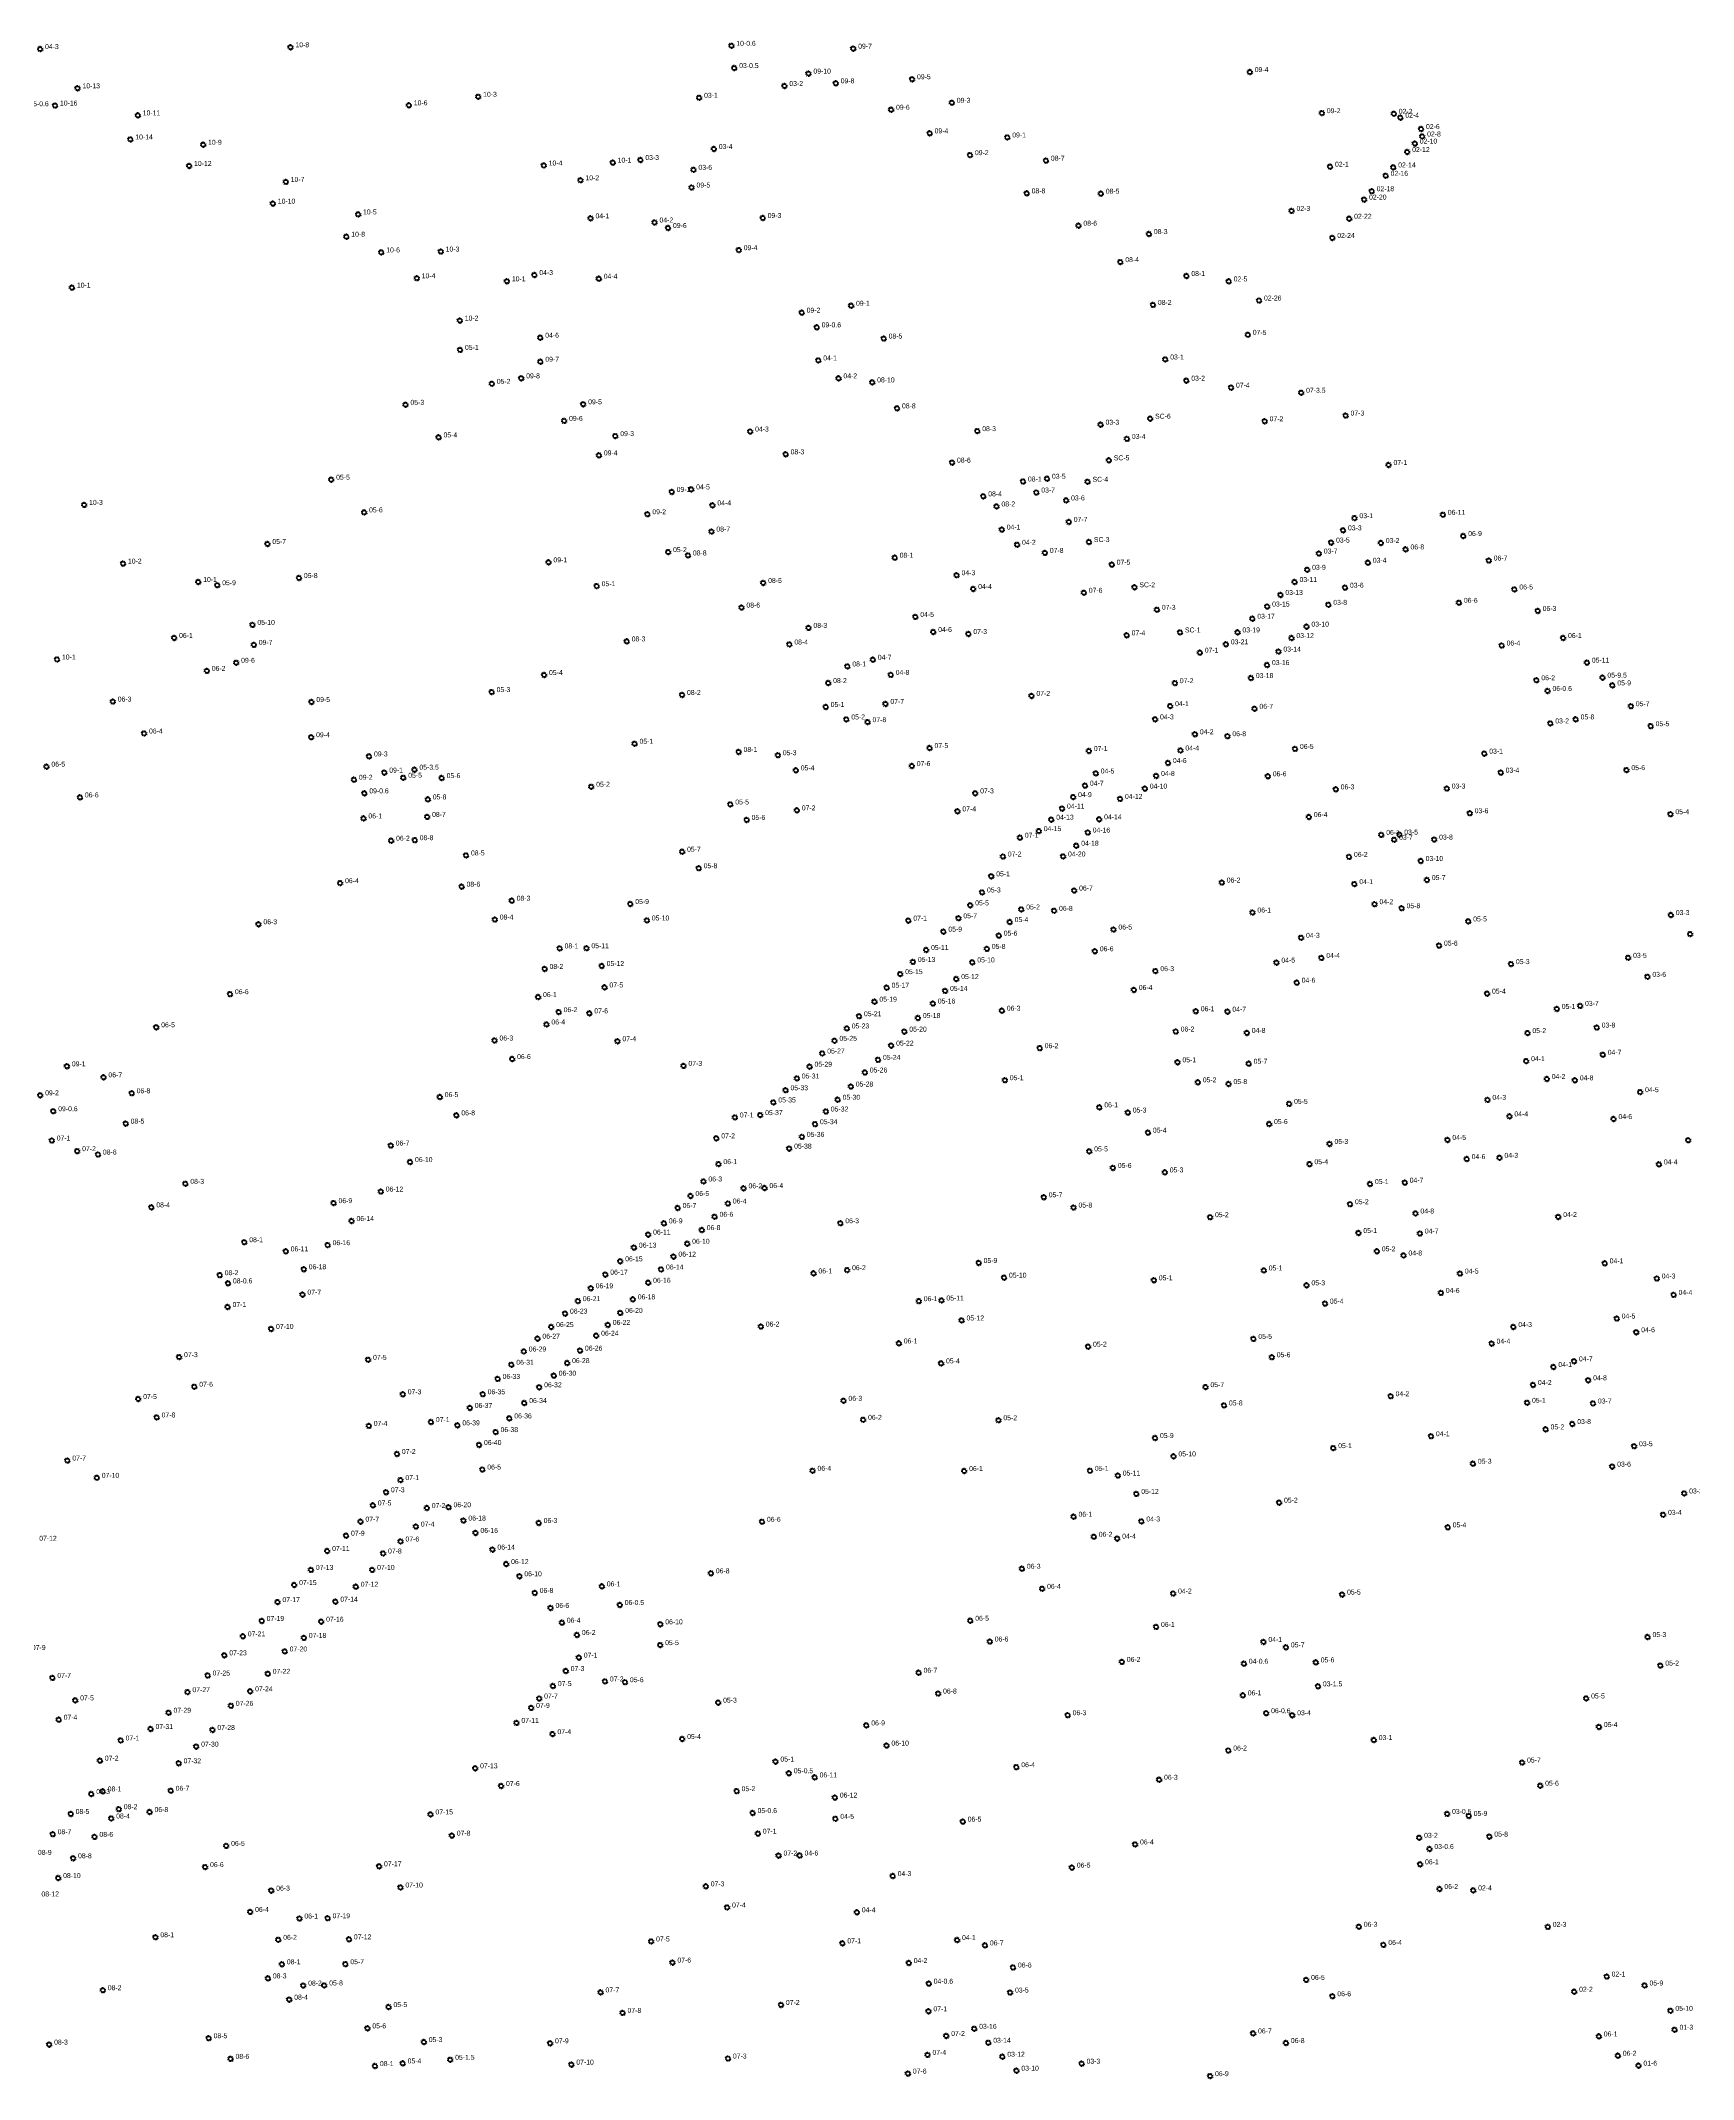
# Model space of a CAD drawing. Header units: inches. Extents: x 486468 to 494393, y 5455952 to 5461583.
# Drawn here: x 491247 to 491914, y 5458619 to 5459442 of the extents above; entities that cross this region are included whole.
import ezdxf

# ---------------------------------------------------------------- set-up
doc = ezdxf.new("R2010")
doc.units = ezdxf.units.IN
doc.header["$MEASUREMENT"] = 0
doc.layers.add('StreetLightingPoles', color=10, linetype='Continuous')

# ---------------------------------------------------------------- blocks, each defined once
blk = doc.blocks.new('Light')
at = {"color": 255}
for p, q in [((-0.71, 0.23), (-1.19, 0.39)), ((-0.44, 0.61), (-0.73, 1.01)), ((0, 0.75), (0, 1.25)), ((0.44, 0.61), (0.73, 1.01)), ((0.71, 0.23), (1.19, 0.39)), ((-0.71, -0.23), (-1.19, -0.39)), ((-0.44, -0.61), (-0.73, -1.01)), ((0, -0.75), (0, -1.25)), ((0.44, -0.61), (0.73, -1.01)), ((0.71, -0.23), (1.19, -0.39))]:
    blk.add_line(p, q, dxfattribs=at)
blk.add_circle((0, 0), 0.75, dxfattribs=at)

msp = doc.modelspace()

# ---------------------------------------------------------------- block references
at = {"layer": 'StreetLightingPoles'}
for p in [(491246.566, 5459438.691), (491347.655, 5459439.427), (491525.633, 5459440.011), (491574.83, 5459438.871), (491526.787, 5459431.028), (491556.75, 5459428.797), (491598.564, 5459426.514), (491734.902, 5459429.415), (491261.683, 5459422.862), (491423.427, 5459419.431), (491512.611, 5459419.03), (491547.032, 5459423.787), (491567.76, 5459424.875), (491252.588, 5459415.901), (491286.009, 5459411.929), (491395.426, 5459415.992), (491590.097, 5459414.2), (491614.622, 5459417.011), (491764.018, 5459412.83), (491793.056, 5459412.559), (491795.684, 5459411.016), (491283.001, 5459402.211), (491605.671, 5459404.693), (491637.019, 5459403.016), (491804.041, 5459406.42), (491804.501, 5459403.408), (491312.385, 5459400.076), (491477.731, 5459392.851), (491488.884, 5459393.914), (491518.553, 5459398.36), (491621.944, 5459395.877), (491652.618, 5459393.661), (491798.457, 5459397.141), (491801.53, 5459400.531), (491306.737, 5459391.526), (491345.746, 5459385.082), (491449.883, 5459391.7), (491464.705, 5459385.751), (491510.318, 5459389.957), (491767.302, 5459391.217), (491789.751, 5459387.539), (491792.824, 5459390.929), (491340.527, 5459376.316), (491509.556, 5459382.816), (491644.835, 5459380.472), (491674.76, 5459380.323), (491781.044, 5459377.935), (491784.116, 5459381.325), (491374.937, 5459371.964), (491468.779, 5459370.384), (491494.616, 5459368.693), (491538.278, 5459370.506), (491751.774, 5459373.377), (491775.032, 5459370.206), (491370.198, 5459362.96), (491500.049, 5459366.468), (491665.745, 5459367.408), (491694.189, 5459364.03), (491768.21, 5459362.475), (491384.292, 5459356.617), (491408.299, 5459356.971), (491528.598, 5459357.529), (491682.639, 5459352.706), (491398.633, 5459346.198), (491435.009, 5459344.968), (491446.091, 5459347.492), (491472.083, 5459345.985), (491709.301, 5459347.104), (491726.392, 5459344.93), (491259.417, 5459342.392), (491573.946, 5459335.089), (491695.813, 5459335.448), (491738.639, 5459337.207), (491416.007, 5459329.104), (491554.013, 5459332.303), (491448.477, 5459322.194), (491560.073, 5459326.384), (491587.108, 5459321.858), (491734.102, 5459323.36), (491416.077, 5459317.28), (491448.521, 5459312.493), (491560.713, 5459313.021), (491700.78, 5459313.414), (491428.917, 5459303.58), (491440.803, 5459305.811), (491568.864, 5459305.781), (491582.48, 5459304.16), (491709.281, 5459304.854), (491727.334, 5459302.047), (491394.077, 5459295.113), (491465.821, 5459295.326), (491755.649, 5459299.97), (491458.101, 5459288.64), (491592.501, 5459293.677), (491674.68, 5459287.094), (491694.688, 5459289.516), (491740.902, 5459288.477), (491773.589, 5459290.785), (491407.435, 5459281.972), (491478.773, 5459282.473), (491533.207, 5459284.333), (491624.902, 5459284.49), (491685.31, 5459281.369), (491472.139, 5459274.705), (491547.542, 5459275.133), (491614.701, 5459271.789), (491678.011, 5459272.699), (491790.926, 5459270.823), (491364.077, 5459264.886), (491509.407, 5459260.967), (491643.354, 5459264.158), (491653.045, 5459265.275), (491669.431, 5459264.045), (491264.351, 5459254.729), (491501.528, 5459259.952), (491517.969, 5459254.53), (491627.321, 5459258.179), (491632.661, 5459254.093), (491648.726, 5459259.716), (491660.761, 5459256.521), (491377.371, 5459251.694), (491491.714, 5459250.954), (491634.784, 5459244.739), (491661.825, 5459247.848), (491772.54, 5459244.45), (491777.151, 5459249.364), (491812.855, 5459250.714), (491338.321, 5459238.936), (491517.58, 5459243.961), (491640.957, 5459238.62), (491669.985, 5459239.723), (491767.723, 5459239.507), (491787.81, 5459239.332), (491797.785, 5459236.75), (491821.08, 5459242.141), (491280.03, 5459231.02), (491451.804, 5459231.534), (491500.1, 5459235.655), (491508.099, 5459234.311), (491591.564, 5459233.399), (491652.172, 5459235.341), (491679.168, 5459230.585), (491758.074, 5459228.53), (491762.775, 5459235.084), (491782.564, 5459231.366), (491831.365, 5459232.26), (491310.415, 5459223.602), (491318.084, 5459222.316), (491351.064, 5459225.218), (491471.244, 5459221.915), (491538.477, 5459223.223), (491616.552, 5459226.343), (491623.251, 5459220.776), (491688.361, 5459221.475), (491752.996, 5459223.587), (491773.331, 5459221.303), (491841.712, 5459220.583), (491529.704, 5459213.281), (491667.912, 5459219.244), (491697.417, 5459212.374), (491741.929, 5459213.701), (491747.267, 5459218.384), (491766.617, 5459214.385), (491819.336, 5459215.201), (491851.123, 5459211.915), (491332.277, 5459206.303), (491556.77, 5459205.071), (491599.881, 5459209.522), (491607.119, 5459203.42), (491735.939, 5459208.758), (491757.804, 5459205.58), (491300.682, 5459201.027), (491332.843, 5459198.228), (491483.377, 5459199.626), (491549.039, 5459198.373), (491621.295, 5459202.618), (491685.201, 5459202.082), (491706.731, 5459203.234), (491714.721, 5459195.076), (491725.254, 5459198.441), (491729.941, 5459203.254), (491746.473, 5459195.518), (491751.719, 5459200.968), (491836.576, 5459197.961), (491861.381, 5459200.989), (491253.393, 5459192.32), (491313.883, 5459187.728), (491325.729, 5459190.996), (491572.451, 5459189.511), (491582.723, 5459192.209), (491741.856, 5459190.067), (491870.988, 5459191.039), (491428.851, 5459179.157), (491450.011, 5459186.06), (491564.716, 5459182.813), (491589.95, 5459186.117), (491704.662, 5459182.765), (491735.352, 5459184.826), (491850.597, 5459183.951), (491855.119, 5459179.612), (491877.287, 5459184.996), (491881.273, 5459181.857), (491275.901, 5459175.336), (491356.088, 5459175.162), (491505.706, 5459178.006), (491563.708, 5459173.152), (491587.832, 5459174.385), (491646.781, 5459177.622), (491702.758, 5459173.491), (491736.816, 5459172.421), (491888.748, 5459173.465), (491288.532, 5459162.45), (491572.033, 5459168.12), (491580.612, 5459167.034), (491696.674, 5459168.162), (491856.227, 5459166.511), (491866.457, 5459168.131), (491896.728, 5459165.409), (491355.988, 5459160.951), (491486.559, 5459158.299), (491528.551, 5459155.015), (491605.642, 5459156.572), (491669.956, 5459155.375), (491706.916, 5459155.593), (491712.764, 5459162.131), (491725.862, 5459161.368), (491753.145, 5459156.236), (491829.576, 5459154.32), (491249.124, 5459149.066), (491379.354, 5459153.206), (491385.518, 5459146.672), (491397.687, 5459147.84), (491544.397, 5459153.685), (491551.642, 5459147.576), (491598.451, 5459149.326), (491672.71, 5459146.317), (491701.878, 5459150.544), (491836.19, 5459146.658), (491886.938, 5459147.662), (491373.271, 5459143.791), (491377.459, 5459138.303), (491393.172, 5459144.581), (491408.673, 5459144.452), (491469.053, 5459140.948), (491624.06, 5459138.296), (491668.369, 5459141.395), (491692.526, 5459140.2), (491697.091, 5459145.316), (491742.187, 5459145.179), (491769.6, 5459139.906), (491814.423, 5459140.234), (491262.657, 5459136.652), (491403.073, 5459135.846), (491525.193, 5459133.809), (491552.061, 5459131.431), (491616.868, 5459131.046), (491659.114, 5459132.149), (491663.601, 5459136.772), (491682.52, 5459136.069), (491823.689, 5459130.276), (491904.709, 5459129.883), (491377.097, 5459128.185), (491402.824, 5459128.792), (491531.787, 5459127.573), (491649.72, 5459123.043), (491654.768, 5459127.666), (491669.48, 5459122.481), (491674.107, 5459127.804), (491758.746, 5459128.746), (491787.985, 5459121.546), (491795.265, 5459121.641), (491388.267, 5459119.181), (491397.793, 5459119.397), (491418.503, 5459113.232), (491505.745, 5459114.723), (491635.247, 5459112.802), (491642.105, 5459120.388), (491659.524, 5459112.815), (491664.853, 5459117.158), (491793.175, 5459119.552), (491809.347, 5459119.638), (491512.438, 5459108.078), (491630.542, 5459104.816), (491774.96, 5459112.662), (491803.897, 5459110.995), (491367.689, 5459102.044), (491416.727, 5459100.631), (491626.82, 5459098.287), (491664.005, 5459099.058), (491723.592, 5459102.285), (491777.115, 5459101.655), (491806.397, 5459103.307), (491436.952, 5459094.963), (491484.823, 5459093.634), (491622.05, 5459093.087), (491642.657, 5459091.425), (491655.894, 5459090.878), (491735.977, 5459090.199), (491785.273, 5459093.563), (491796.197, 5459091.937), (491904.879, 5459089.171), (491334.721, 5459085.461), (491430.112, 5459087.366), (491491.511, 5459086.993), (491597.061, 5459086.919), (491611.207, 5459082.472), (491617.279, 5459087.888), (491633.564, 5459080.864), (491637.97, 5459086.332), (491679.868, 5459083.328), (491755.607, 5459079.995), (491823.097, 5459086.608), (491912.67, 5459081.481), (491456.301, 5459075.696), (491467.12, 5459075.788), (491604.245, 5459075.068), (491628.758, 5459075.529), (491672.357, 5459074.555), (491763.787, 5459071.888), (491811.287, 5459076.847), (491887.639, 5459071.92), (491450.235, 5459067.421), (491473.267, 5459068.611), (491593.79, 5459065.331), (491598.909, 5459070.263), (491622.885, 5459070.06), (491696.787, 5459066.541), (491745.672, 5459069.971), (491840.348, 5459069.369), (491895.419, 5459064.24), (491323.225, 5459057.241), (491447.599, 5459056.075), (491474.413, 5459059.961), (491588.305, 5459059.851), (491611.891, 5459058.572), (491616.401, 5459063.328), (491688.093, 5459058.938), (491753.846, 5459061.87), (491830.688, 5459057.448), (491455.901, 5459049.986), (491468.29, 5459049.499), (491577.152, 5459048.343), (491583.368, 5459054.189), (491600.921, 5459047.613), (491606.954, 5459053.458), (491634.808, 5459050.567), (491713.11, 5459050.35), (491725.868, 5459050.188), (491858.829, 5459051.279), (491868.239, 5459052.529), (491293.454, 5459043.871), (491450.974, 5459045.018), (491572.215, 5459043.411), (491595.436, 5459042.133), (491704.998, 5459042.164), (491733.708, 5459041.606), (491847.009, 5459041.528), (491874.95, 5459043.769), (491430.025, 5459038.541), (491437.128, 5459031.056), (491479.645, 5459038.234), (491562.324, 5459033.296), (491567.261, 5459038.41), (491584.813, 5459030.738), (491590.133, 5459036.47), (491650.098, 5459035.445), (491877.39, 5459032.779), (491257.399, 5459028.14), (491272.153, 5459023.686), (491506.303, 5459028.296), (491552.078, 5459023.22), (491557.197, 5459027.969), (491579.511, 5459025.624), (491636.037, 5459022.52), (491705.73, 5459029.765), (491734.457, 5459029.162), (491846.479, 5459030.208), (491854.799, 5459023.008), (491866.119, 5459022.479), (491246.611, 5459016.415), (491283.538, 5459017.256), (491407.889, 5459015.709), (491547.507, 5459018.471), (491568.533, 5459014.635), (491573.843, 5459019.961), (491713.918, 5459021.666), (491726.325, 5459020.972), (491830.848, 5459014.586), (491892.48, 5459017.69), (491251.876, 5459010.003), (491414.601, 5459008.339), (491527.049, 5459007.481), (491537.268, 5459008.424), (491542.571, 5459013.539), (491563.779, 5459009.885), (491674.168, 5459011.551), (491685.651, 5459009.452), (491750.782, 5459012.974), (491839.718, 5459007.928), (491881.74, 5459006.849), (491251.271, 5458998.17), (491281.106, 5459005), (491519.545, 5458999.046), (491554.089, 5458999.656), (491559.391, 5459004.771), (491693.793, 5459001.345), (491742.698, 5459004.817), (491814.688, 5458998.416), (491911.88, 5458998.29), (491261.552, 5458993.875), (491269.921, 5458992.519), (491388.113, 5458996.144), (491395.9, 5458989.479), (491548.97, 5458994.907), (491670.092, 5458993.786), (491767.107, 5458996.786), (491822.468, 5458990.686), (491835.716, 5458991.188), (491514.344, 5458981.646), (491520.404, 5458988.649), (491679.642, 5458987.108), (491700.582, 5458985.318), (491759.008, 5458988.627), (491797.447, 5458981.175), (491900.061, 5458988.529), (491305.197, 5458980.7), (491384.095, 5458977.575), (491509.133, 5458975.786), (491530.548, 5458978.868), (491539.004, 5458978.978), (491651.73, 5458975.268), (491783.432, 5458980.598), (491291.475, 5458971.198), (491365.039, 5458972.897), (491372.301, 5458965.681), (491498.405, 5458964.733), (491503.937, 5458970.93), (491518.856, 5458967.39), (491524.22, 5458972.749), (491569.615, 5458964.791), (491663.768, 5458971.112), (491718.87, 5458967.234), (491775.365, 5458972.474), (491801.791, 5458968.717), (491859.432, 5458967.329), (491329.002, 5458957.132), (491492.035, 5458960.212), (491507.793, 5458956.504), (491513.66, 5458962.031), (491778.749, 5458960.845), (491803.578, 5458960.635), (491345.722, 5458953.435), (491362.643, 5458955.942), (491480.762, 5458949.418), (491486.294, 5458954.945), (491502.262, 5458951.313), (491625.448, 5458948.758), (491786.193, 5458953.458), (491796.958, 5458951.774), (491878.18, 5458948.594), (491319.066, 5458943.827), (491322.414, 5458940.525), (491352.992, 5458946.21), (491474.728, 5458944.059), (491492.037, 5458940.763), (491497.233, 5458946.122), (491558.775, 5458944.536), (491572.356, 5458945.848), (491635.697, 5458942.819), (491696.183, 5458941.762), (491740.558, 5458945.73), (491819.738, 5458944.475), (491899.191, 5458942.479), (491352.489, 5458935.972), (491463.665, 5458933.342), (491468.861, 5458938.533), (491485.835, 5458934.064), (491601.285, 5458933.333), (491610.431, 5458933.612), (491757.806, 5458939.735), (491765.247, 5458932.351), (491812.049, 5458936.684), (491906.002, 5458935.879), (491322.262, 5458930.971), (491458.468, 5458928.318), (491475.74, 5458923.752), (491480.768, 5458928.609), (491618.563, 5458925.549), (491883.031, 5458926.318), (491339.809, 5458922.114), (491447.361, 5458918.211), (491452.892, 5458922.901), (491471.046, 5458919.398), (491537.518, 5458923.081), (491593.224, 5458916.279), (491736.348, 5458918.104), (491832.529, 5458916.205), (491841.289, 5458922.915), (491890.921, 5458920.788), (491302.667, 5458910.742), (491378.963, 5458909.665), (491436.8, 5458907.661), (491441.829, 5458913.02), (491459.313, 5458908.345), (491464.509, 5458913.369), (491610.276, 5458908.223), (491669.627, 5458914.966), (491743.794, 5458910.712), (491865.79, 5458909.077), (491431.269, 5458901.967), (491453.923, 5458903.262), (491849.23, 5458899.506), (491857.459, 5458906.757), (491871.52, 5458901.397), (491286.178, 5458893.84), (491308.812, 5458898.784), (491392.968, 5458895.748), (491425.235, 5458895.771), (491442.022, 5458892.21), (491448.056, 5458898.573), (491570.896, 5458893.121), (491717.035, 5458898.636), (491724.488, 5458891.247), (491791.763, 5458894.976), (491846.845, 5458892.313), (491873.439, 5458892.033), (491293.619, 5458886.393), (491379.244, 5458882.996), (491404.347, 5458884.541), (491415.01, 5458883.211), (491420.038, 5458890.245), (491435.988, 5458886.013), (491578.817, 5458885.446), (491633.436, 5458885.288), (491865.1, 5458883.747), (491423.751, 5458875.296), (491430.456, 5458880.487), (491696.65, 5458878.086), (491808.055, 5458878.818), (491854.33, 5458881.587), (491890.036, 5458874.786), (491257.562, 5458869.011), (491390.63, 5458871.655), (491704.105, 5458870.697), (491768.601, 5458874.021), (491824.989, 5458867.714), (491881.223, 5458866.566), (491269.439, 5458862.031), (491392.03, 5458861.111), (491425.084, 5458865.39), (491558.4, 5458864.868), (491619.612, 5458864.778), (491670.382, 5458864.856), (491681.63, 5458862.945), (491380.877, 5458850.895), (491386.191, 5458856.204), (491402.665, 5458849.85), (491411.472, 5458850.179), (491689.086, 5458855.554), (491746.731, 5458852.01), (491910.283, 5458855.717), (491375.917, 5458844.347), (491398.254, 5458842.359), (491417.451, 5458844.786), (491447.835, 5458843.812), (491537.984, 5458844.29), (491663.78, 5458846.335), (491691.139, 5458844.421), (491814.806, 5458842.06), (491901.742, 5458847.098), (491370.071, 5458838.683), (491392.079, 5458836.337), (491422.334, 5458839.798), (491429.172, 5458833.075), (491671.925, 5458838.237), (491681.387, 5458837.51), (491355.899, 5458824.879), (491362.454, 5458832.489), (491380.612, 5458824.88), (491385.022, 5458831.49), (491434.707, 5458827.22), (491642.926, 5458825.345), (491349.129, 5458818.774), (491373.99, 5458818.071), (491440.047, 5458822.303), (491473.336, 5458818.212), (491517.353, 5458823.497), (491651.076, 5458817.242), (491342.397, 5458811.872), (491365.757, 5458812.049), (491446.233, 5458815.581), (491452.636, 5458809.509), (491480.566, 5458810.707), (491703.945, 5458815.338), (491772.177, 5458814.912), (491336.02, 5458804.262), (491360.023, 5458803.97), (491457.195, 5458803.545), (491496.935, 5458802.919), (491622.072, 5458804.355), (491697.062, 5458801.869), (491328.402, 5458798.067), (491345.298, 5458791.953), (491353.034, 5458797.433), (491463.285, 5458798.601), (491496.898, 5458794.507), (491629.94, 5458795.958), (491740.422, 5458795.807), (491749.485, 5458793.623), (491895.491, 5458797.767), (491320.934, 5458790.389), (491458.756, 5458784.05), (491464.048, 5458789.465), (491683.244, 5458787.747), (491732.517, 5458786.991), (491761.533, 5458787.537), (491900.632, 5458786.268), (491251.516, 5458781.285), (491306.054, 5458775.523), (491314.202, 5458782.248), (491331.369, 5458775.848), (491338.455, 5458782.927), (491453.594, 5458777.99), (491474.591, 5458779.85), (491482.664, 5458779.55), (491601.218, 5458783.365), (491762.424, 5458777.881), (491260.743, 5458772.203), (491323.575, 5458770.008), (491444.797, 5458769.18), (491448.045, 5458772.962), (491520.296, 5458771.293), (491609.091, 5458774.963), (491732.08, 5458774.234), (491870.701, 5458772.986), (491254.076, 5458764.4), (491291.173, 5458760.657), (491298.436, 5458767.205), (491316.134, 5458760.274), (491438.861, 5458763.12), (491580.099, 5458762.107), (491661.381, 5458766.232), (491741.519, 5458767.038), (491752.048, 5458766.201), (491875.851, 5458761.477), (491279.085, 5458756.022), (491309.58, 5458753.548), (491453.415, 5458758.582), (491505.777, 5458756.618), (491588.243, 5458753.968), (491726.231, 5458751.973), (491784.949, 5458756.201), (491270.721, 5458747.874), (491302.494, 5458746.823), (491422.191, 5458744.789), (491543.437, 5458747.509), (491548.825, 5458742.799), (491640.657, 5458745.25), (491844.84, 5458747.114), (491267.226, 5458734.384), (491271.843, 5458735.468), (491299.282, 5458735.72), (491432.648, 5458737.648), (491527.756, 5458735.565), (491559.245, 5458741.117), (491698.281, 5458740.178), (491852.14, 5458737.765), (491258.919, 5458726.366), (491278.328, 5458728.297), (491290.764, 5458727.146), (491404.163, 5458726.171), (491534.201, 5458726.747), (491567.394, 5458732.973), (491814.554, 5458726.397), (491251.65, 5458718.183), (491275.284, 5458724.542), (491536.318, 5458718.413), (491567.599, 5458724.402), (491619.032, 5458723.266), (491823.28, 5458725.564), (491268.525, 5458717.125), (491321.679, 5458713.496), (491412.783, 5458717.623), (491688.593, 5458714.06), (491803.278, 5458716.75), (491807.429, 5458712.23), (491831.602, 5458717.238), (491259.883, 5458708.492), (491313.166, 5458704.917), (491383.4, 5458705.229), (491544.683, 5458709.569), (491553.173, 5458709.598), (491663.075, 5458704.703), (491803.647, 5458706.037), (491253.873, 5458700.493), (491339.885, 5458695.432), (491392.016, 5458696.688), (491515.288, 5458697.159), (491590.747, 5458701.299), (491811.461, 5458696.083), (491825.102, 5458695.517), (491331.361, 5458686.842), (491523.895, 5458688.615), (491576.28, 5458686.67), (491351.238, 5458684.167), (491362.641, 5458684.286), (491778.93, 5458680.826), (491855.191, 5458680.804), (491293.108, 5458676.621), (491342.708, 5458675.571), (491371.249, 5458675.753), (491493.23, 5458674.91), (491570.439, 5458674.15), (491616.742, 5458675.47), (491627.994, 5458673.314), (491788.818, 5458673.535), (491344.163, 5458665.683), (491369.797, 5458665.74), (491501.843, 5458666.377), (491597.226, 5458666.207), (491639.304, 5458664.395), (491878.974, 5458660.751), (491271.895, 5458655.234), (491338.535, 5458660.002), (491352.785, 5458657.114), (491361.268, 5458657.15), (491472.806, 5458654.34), (491605.297, 5458657.877), (491638.134, 5458654.281), (491757.658, 5458659.394), (491768.242, 5458652.802), (491865.854, 5458654.616), (491894.282, 5458657.136), (491347.155, 5458651.435), (491387.227, 5458648.435), (491481.715, 5458646.078), (491545.647, 5458649.285), (491605.204, 5458646.721), (491904.709, 5458646.906), (491314.61, 5458635.854), (491378.701, 5458639.848), (491612.372, 5458636.786), (491623.671, 5458639.653), (491736.233, 5458637.786), (491875.801, 5458636.576), (491906.396, 5458639.26), (491250.236, 5458633.277), (491323.467, 5458627.531), (491401.472, 5458634.294), (491452.438, 5458633.799), (491524.251, 5458627.657), (491604.818, 5458629.129), (491629.343, 5458634.016), (491635.016, 5458628.379), (491749.497, 5458633.914), (491883.471, 5458628.776), (491381.746, 5458624.603), (491392.934, 5458625.691), (491412.125, 5458627.145), (491461.025, 5458625.204), (491596.893, 5458621.58), (491640.688, 5458622.744), (491667.02, 5458625.59), (491718.872, 5458620.549), (491891.826, 5458624.78)]:
    msp.add_blockref('Light', p, dxfattribs=at)

# ---------------------------------------------------------------- texts
for s, p in [('04-3', (491248.566, 5459438.691)), ('10-8', (491349.655, 5459439.427)), ('10-0.6', (491527.633, 5459440.011)), ('09-7', (491576.83, 5459438.871)), ('03-0.5', (491528.787, 5459431.028)), ('09-10', (491558.75, 5459428.797)), ('09-8', (491569.76, 5459424.875)), ('09-5', (491600.564, 5459426.514)), ('09-4', (491736.902, 5459429.415)), ('10-13', (491263.683, 5459422.862)), ('10-3', (491425.427, 5459419.431)), ('03-1', (491514.611, 5459419.03)), ('03-2', (491549.032, 5459423.787)), ('09-3', (491616.622, 5459417.011)), ('05-0.6', (491242.213, 5459415.63)), ('10-16', (491254.588, 5459415.901)), ('10-11', (491288.009, 5459411.929)), ('10-6', (491397.426, 5459415.992)), ('09-6', (491592.097, 5459414.2)), ('09-2', (491766.018, 5459412.83)), ('02-2', (491795.056, 5459412.559)), ('02-4', (491797.684, 5459411.016)), ('10-14', (491285.001, 5459402.211)), ('10-9', (491314.385, 5459400.076)), ('09-4', (491607.671, 5459404.693)), ('09-1', (491639.019, 5459403.016)), ('02-10', (491803.53, 5459400.531)), ('02-6', (491806.041, 5459406.42)), ('02-8', (491806.501, 5459403.408)), ('10-1', (491479.731, 5459392.851)), ('03-3', (491490.884, 5459393.914)), ('03-4', (491520.553, 5459398.36)), ('09-2', (491623.944, 5459395.877)), ('08-7', (491654.618, 5459393.661)), ('02-12', (491800.457, 5459397.141)), ('10-12', (491308.737, 5459391.526)), ('10-7', (491347.746, 5459385.082)), ('10-4', (491451.883, 5459391.7)), ('10-2', (491466.705, 5459385.751)), ('03-6', (491512.318, 5459389.957)), ('02-1', (491769.302, 5459391.217)), ('02-16', (491791.751, 5459387.539)), ('02-14', (491794.824, 5459390.929)), ('10-10', (491342.527, 5459376.316)), ('09-5', (491511.556, 5459382.816)), ('08-8', (491646.835, 5459380.472)), ('08-5', (491676.76, 5459380.323)), ('02-20', (491783.044, 5459377.935)), ('02-18', (491786.116, 5459381.325)), ('10-5', (491376.937, 5459371.964)), ('04-1', (491470.779, 5459370.384)), ('04-2', (491496.616, 5459368.693)), ('09-3', (491540.278, 5459370.506)), ('08-6', (491667.745, 5459367.408)), ('02-3', (491753.774, 5459373.377)), ('02-22', (491777.032, 5459370.206)), ('10-8', (491372.198, 5459362.96)), ('09-6', (491502.049, 5459366.468)), ('08-3', (491696.189, 5459364.03)), ('02-24', (491770.21, 5459362.475)), ('10-6', (491386.292, 5459356.617)), ('10-3', (491410.299, 5459356.971)), ('09-4', (491530.598, 5459357.529)), ('08-4', (491684.639, 5459352.706)), ('10-1', (491261.417, 5459342.392)), ('10-4', (491400.633, 5459346.198)), ('10-1', (491437.009, 5459344.968)), ('04-3', (491448.091, 5459347.492)), ('04-4', (491474.083, 5459345.985)), ('08-1', (491711.301, 5459347.104)), ('02-5', (491728.392, 5459344.93)), ('09-1', (491575.946, 5459335.089)), ('08-2', (491697.813, 5459335.448)), ('02-26', (491740.639, 5459337.207)), ('10-2', (491418.007, 5459329.104)), ('09-2', (491556.013, 5459332.303)), ('09-0.6', (491562.073, 5459326.384)), ('04-6', (491450.477, 5459322.194)), ('08-5', (491589.108, 5459321.858)), ('07-5', (491736.102, 5459323.36)), ('05-1', (491418.077, 5459317.28)), ('09-7', (491450.521, 5459312.493)), ('04-1', (491562.713, 5459313.021)), ('03-1', (491702.78, 5459313.414)), ('05-2', (491430.917, 5459303.58)), ('09-8', (491442.803, 5459305.811)), ('04-2', (491570.864, 5459305.781)), ('08-10', (491584.48, 5459304.16)), ('03-2', (491711.281, 5459304.854)), ('07-4', (491729.334, 5459302.047)), ('05-3', (491396.077, 5459295.113)), ('09-5', (491467.821, 5459295.326)), ('08-8', (491594.501, 5459293.677)), ('07-3.5', (491757.649, 5459299.97)), ('09-6', (491460.101, 5459288.64)), ('03-3', (491676.68, 5459287.094)), ('SC-6', (491696.688, 5459289.516)), ('07-2', (491742.902, 5459288.477)), ('07-3', (491775.589, 5459290.785)), ('05-4', (491409.435, 5459281.972)), ('09-3', (491480.773, 5459282.473)), ('04-3', (491535.207, 5459284.333)), ('08-3', (491626.902, 5459284.49)), ('03-4', (491687.31, 5459281.369)), ('09-4', (491474.139, 5459274.705)), ('08-3', (491549.542, 5459275.133)), ('08-6', (491616.701, 5459271.789)), ('SC-5', (491680.011, 5459272.699)), ('07-1', (491792.926, 5459270.823)), ('05-5', (491366.077, 5459264.886)), ('04-5', (491511.407, 5459260.967)), ('08-1', (491645.354, 5459264.158)), ('03-5', (491655.045, 5459265.275)), ('SC-4', (491671.431, 5459264.045)), ('10-3', (491266.351, 5459254.729)), ('09-1', (491503.528, 5459259.952)), ('04-4', (491519.969, 5459254.53)), ('08-4', (491629.321, 5459258.179)), ('08-2', (491634.661, 5459254.093)), ('03-7', (491650.726, 5459259.716)), ('03-6', (491662.761, 5459256.521)), ('05-6', (491379.371, 5459251.694)), ('09-2', (491493.714, 5459250.954)), ('08-7', (491519.58, 5459243.961)), ('04-1', (491636.784, 5459244.739)), ('07-7', (491663.825, 5459247.848)), ('03-3', (491774.54, 5459244.45)), ('03-1', (491779.151, 5459249.364)), ('06-11', (491814.855, 5459250.714)), ('05-7', (491340.321, 5459238.936)), ('05-2', (491502.1, 5459235.655)), ('04-2', (491642.957, 5459238.62)), ('SC-3', (491671.985, 5459239.723)), ('03-5', (491769.723, 5459239.507)), ('03-2', (491789.81, 5459239.332)), ('06-8', (491799.785, 5459236.75)), ('06-9', (491823.08, 5459242.141)), ('10-2', (491282.03, 5459231.02)), ('09-1', (491453.804, 5459231.534)), ('08-8', (491510.099, 5459234.311)), ('08-1', (491593.564, 5459233.399)), ('07-8', (491654.172, 5459235.341)), ('07-5', (491681.168, 5459230.585)), ('03-9', (491760.074, 5459228.53)), ('03-7', (491764.775, 5459235.084)), ('03-4', (491784.564, 5459231.366)), ('06-7', (491833.365, 5459232.26)), ('10-1', (491312.415, 5459223.602)), ('05-9', (491320.084, 5459222.316)), ('05-8', (491353.064, 5459225.218)), ('05-1', (491473.244, 5459221.915)), ('08-5', (491540.477, 5459223.223)), ('04-3', (491618.552, 5459226.343)), ('04-4', (491625.251, 5459220.776)), ('07-6', (491669.912, 5459219.244)), ('SC-2', (491690.361, 5459221.475)), ('03-11', (491754.996, 5459223.587)), ('03-6', (491775.331, 5459221.303)), ('06-5', (491843.712, 5459220.583)), ('08-6', (491531.704, 5459213.281)), ('07-3', (491699.417, 5459212.374)), ('03-15', (491743.929, 5459213.701)), ('03-13', (491749.267, 5459218.384)), ('03-8', (491768.617, 5459214.385)), ('06-6', (491821.336, 5459215.201)), ('06-3', (491853.123, 5459211.915)), ('05-10', (491334.277, 5459206.303)), ('08-3', (491558.77, 5459205.071)), ('04-5', (491601.881, 5459209.522)), ('04-6', (491609.119, 5459203.42)), ('07-3', (491623.295, 5459202.618)), ('SC-1', (491708.731, 5459203.234)), ('03-19', (491731.941, 5459203.254)), ('03-17', (491737.939, 5459208.758)), ('03-10', (491759.804, 5459205.58)), ('06-1', (491302.682, 5459201.027)), ('09-7', (491334.843, 5459198.228)), ('08-3', (491485.377, 5459199.626)), ('08-4', (491551.039, 5459198.373)), ('07-4', (491687.201, 5459202.082)), ('07-1', (491716.721, 5459195.076)), ('03-21', (491727.254, 5459198.441)), ('03-14', (491748.473, 5459195.518)), ('03-12', (491753.719, 5459200.968)), ('06-4', (491838.576, 5459197.961)), ('06-1', (491863.381, 5459200.989)), ('10-1', (491255.393, 5459192.32)), ('06-2', (491315.883, 5459187.728)), ('09-6', (491327.729, 5459190.996)), ('05-4', (491452.011, 5459186.06)), ('08-1', (491574.451, 5459189.511)), ('04-7', (491584.723, 5459192.209)), ('04-8', (491591.95, 5459186.117)), ('03-16', (491743.856, 5459190.067)), ('05-11', (491872.988, 5459191.039)), ('05-3', (491430.851, 5459179.157)), ('08-2', (491507.706, 5459178.006)), ('08-2', (491566.716, 5459182.813)), ('07-2', (491706.662, 5459182.765)), ('03-18', (491737.352, 5459184.826)), ('06-2', (491852.597, 5459183.951)), ('06-0.6', (491857.119, 5459179.612)), ('05-9.5', (491879.287, 5459184.996)), ('05-9', (491883.273, 5459181.857)), ('06-3', (491277.901, 5459175.336)), ('09-5', (491358.088, 5459175.162)), ('05-1', (491565.708, 5459173.152)), ('07-7', (491589.832, 5459174.385)), ('07-2', (491648.781, 5459177.622)), ('04-1', (491704.758, 5459173.491)), ('06-7', (491738.816, 5459172.421)), ('05-7', (491890.748, 5459173.465)), ('06-4', (491290.532, 5459162.45)), ('05-2', (491574.033, 5459168.12)), ('07-8', (491582.612, 5459167.034)), ('04-3', (491698.674, 5459168.162)), ('04-2', (491714.764, 5459162.131)), ('03-2', (491858.227, 5459166.511)), ('05-8', (491868.457, 5459168.131)), ('05-5', (491898.728, 5459165.409)), ('09-4', (491357.988, 5459160.951)), ('09-3', (491381.354, 5459153.206)), ('05-1', (491488.559, 5459158.299)), ('08-1', (491530.551, 5459155.015)), ('05-3', (491546.397, 5459153.685)), ('07-5', (491607.642, 5459156.572)), ('07-1', (491671.956, 5459155.375)), ('04-4', (491708.916, 5459155.593)), ('06-8', (491727.862, 5459161.368)), ('06-5', (491755.145, 5459156.236)), ('03-1', (491831.576, 5459154.32)), ('06-5', (491251.124, 5459149.066)), ('09-1', (491387.518, 5459146.672)), ('05-3.5', (491399.687, 5459147.84)), ('05-4', (491553.642, 5459147.576)), ('07-6', (491600.451, 5459149.326)), ('04-5', (491674.71, 5459146.317)), ('04-8', (491699.091, 5459145.316)), ('04-6', (491703.878, 5459150.544)), ('06-6', (491744.187, 5459145.179)), ('03-4', (491838.19, 5459146.658)), ('05-6', (491888.938, 5459147.662)), ('09-2', (491375.271, 5459143.791)), ('09-0.6', (491379.459, 5459138.303)), ('05-5', (491395.172, 5459144.581)), ('05-6', (491410.673, 5459144.452)), ('05-2', (491471.053, 5459140.948)), ('07-3', (491626.06, 5459138.296)), ('04-9', (491665.601, 5459136.772)), ('04-7', (491670.369, 5459141.395)), ('04-10', (491694.526, 5459140.2)), ('06-3', (491771.6, 5459139.906)), ('03-3', (491816.423, 5459140.234)), ('06-6', (491264.657, 5459136.652)), ('08-7', (491404.824, 5459128.792)), ('05-8', (491405.073, 5459135.846)), ('05-5', (491527.193, 5459133.809)), ('07-2', (491554.061, 5459131.431)), ('07-4', (491618.868, 5459131.046)), ('04-11', (491661.114, 5459132.149)), ('04-12', (491684.52, 5459136.069)), ('06-4', (491760.746, 5459128.746)), ('03-6', (491825.689, 5459130.276)), ('05-4', (491906.709, 5459129.883)), ('06-1', (491379.097, 5459128.185)), ('05-6', (491533.787, 5459127.573)), ('07-1', (491644.105, 5459120.388)), ('04-15', (491651.72, 5459123.043)), ('04-13', (491656.768, 5459127.666)), ('04-16', (491671.48, 5459122.481)), ('04-14', (491676.107, 5459127.804)), ('06-1', (491789.985, 5459121.546)), ('03-5', (491797.265, 5459121.641)), ('06-2', (491390.267, 5459119.181)), ('08-8', (491399.793, 5459119.397)), ('08-5', (491420.503, 5459113.232)), ('05-7', (491507.745, 5459114.723)), ('07-2', (491637.247, 5459112.802)), ('04-20', (491661.524, 5459112.815)), ('04-18', (491666.853, 5459117.158)), ('06-2', (491776.96, 5459112.662)), ('03-7', (491795.175, 5459119.552)), ('03-8', (491811.347, 5459119.638)), ('05-8', (491514.438, 5459108.078)), ('05-1', (491632.542, 5459104.816)), ('03-10', (491805.897, 5459110.995)), ('06-4', (491369.689, 5459102.044)), ('08-6', (491418.727, 5459100.631)), ('05-3', (491628.82, 5459098.287)), ('06-7', (491666.005, 5459099.058)), ('06-2', (491725.592, 5459102.285)), ('04-1', (491779.115, 5459101.655)), ('05-7', (491808.397, 5459103.307)), ('08-4', (491432.112, 5459087.366)), ('08-3', (491438.952, 5459094.963)), ('05-9', (491486.823, 5459093.634)), ('05-7', (491619.279, 5459087.888)), ('05-5', (491624.05, 5459093.087)), ('05-2', (491644.657, 5459091.425)), ('06-8', (491657.894, 5459090.878)), ('06-1', (491737.977, 5459090.199)), ('04-2', (491787.273, 5459093.563)), ('05-8', (491798.197, 5459091.937)), ('03-3', (491906.879, 5459089.171)), ('06-3', (491336.721, 5459085.461)), ('05-10', (491493.511, 5459086.993)), ('07-1', (491599.061, 5459086.919)), ('05-9', (491613.207, 5459082.472)), ('05-6', (491635.564, 5459080.864)), ('05-4', (491639.97, 5459086.332)), ('06-5', (491681.868, 5459083.328)), ('04-3', (491757.607, 5459079.995)), ('05-5', (491825.097, 5459086.608)), ('08-1', (491458.301, 5459075.696)), ('05-11', (491469.12, 5459075.788)), ('05-11', (491606.245, 5459075.068)), ('05-8', (491630.758, 5459075.529)), ('06-6', (491674.357, 5459074.555)), ('04-4', (491765.787, 5459071.888)), ('05-6', (491813.287, 5459076.847)), ('03-5', (491889.639, 5459071.92)), ('08-2', (491452.235, 5459067.421)), ('05-12', (491475.267, 5459068.611)), ('05-15', (491595.79, 5459065.331)), ('05-13', (491600.909, 5459070.263)), ('05-12', (491618.401, 5459063.328)), ('05-10', (491624.885, 5459070.06)), ('06-3', (491698.787, 5459066.541)), ('04-5', (491747.672, 5459069.971)), ('05-3', (491842.348, 5459069.369)), ('03-6', (491897.419, 5459064.24)), ('06-6', (491325.225, 5459057.241)), ('06-1', (491449.599, 5459056.075)), ('07-5', (491476.413, 5459059.961)), ('05-17', (491590.305, 5459059.851)), ('05-14', (491613.891, 5459058.572)), ('06-4', (491690.093, 5459058.938)), ('04-6', (491755.846, 5459061.87)), ('05-4', (491832.688, 5459057.448)), ('06-2', (491457.901, 5459049.986)), ('07-6', (491470.29, 5459049.499)), ('05-21', (491579.152, 5459048.343)), ('05-19', (491585.368, 5459054.189)), ('05-18', (491602.921, 5459047.613)), ('05-16', (491608.954, 5459053.458)), ('06-3', (491636.808, 5459050.567)), ('06-1', (491715.11, 5459050.35)), ('04-7', (491727.868, 5459050.188)), ('05-1', (491860.829, 5459051.279)), ('03-7', (491870.239, 5459052.529)), ('06-5', (491295.454, 5459043.871)), ('06-3', (491432.025, 5459038.541)), ('06-4', (491452.974, 5459045.018)), ('07-4', (491481.645, 5459038.234)), ('05-25', (491569.261, 5459038.41)), ('05-23', (491574.215, 5459043.411)), ('05-20', (491597.436, 5459042.133)), ('06-2', (491706.998, 5459042.164)), ('04-8', (491735.708, 5459041.606)), ('05-2', (491849.009, 5459041.528)), ('03-8', (491876.95, 5459043.769)), ('06-6', (491439.128, 5459031.056)), ('05-27', (491564.324, 5459033.296)), ('05-24', (491586.813, 5459030.738)), ('05-22', (491592.133, 5459036.47)), ('06-2', (491652.098, 5459035.445)), ('05-1', (491707.73, 5459029.765)), ('04-1', (491848.479, 5459030.208)), ('04-7', (491879.39, 5459032.779)), ('09-1', (491259.399, 5459028.14)), ('06-7', (491274.153, 5459023.686)), ('07-3', (491508.303, 5459028.296)), ('05-31', (491554.078, 5459023.22)), ('05-29', (491559.197, 5459027.969)), ('05-26', (491581.511, 5459025.624)), ('05-1', (491638.037, 5459022.52)), ('05-2', (491715.918, 5459021.666)), ('05-7', (491736.457, 5459029.162)), ('04-2', (491856.799, 5459023.008)), ('04-8', (491868.119, 5459022.479)), ('09-2', (491248.611, 5459016.415)), ('06-8', (491285.538, 5459017.256)), ('06-5', (491409.889, 5459015.709)), ('05-35', (491544.571, 5459013.539)), ('05-33', (491549.507, 5459018.471)), ('05-30', (491570.533, 5459014.635)), ('05-28', (491575.843, 5459019.961)), ('05-8', (491728.325, 5459020.972)), ('04-3', (491832.848, 5459014.586)), ('04-5', (491894.48, 5459017.69)), ('09-0.6', (491253.876, 5459010.003)), ('06-8', (491416.601, 5459008.339)), ('07-1', (491529.049, 5459007.481)), ('05-37', (491539.268, 5459008.424)), ('05-32', (491565.779, 5459009.885)), ('06-1', (491676.168, 5459011.551)), ('05-3', (491687.651, 5459009.452)), ('05-5', (491752.782, 5459012.974)), ('04-4', (491841.718, 5459007.928)), ('04-6', (491883.74, 5459006.849)), ('07-1', (491253.271, 5458998.17)), ('08-5', (491283.106, 5459005)), ('07-2', (491521.545, 5458999.046)), ('05-36', (491556.089, 5458999.656)), ('05-34', (491561.391, 5459004.771)), ('05-4', (491695.793, 5459001.345)), ('05-6', (491744.698, 5459004.817)), ('04-5', (491816.688, 5458998.416)), ('07-2', (491263.552, 5458993.875)), ('08-6', (491271.921, 5458992.519)), ('06-7', (491390.113, 5458996.144)), ('06-10', (491397.9, 5458989.479)), ('06-1', (491522.404, 5458988.649)), ('05-38', (491550.97, 5458994.907)), ('05-5', (491672.092, 5458993.786)), ('05-4', (491761.008, 5458988.627)), ('05-3', (491769.107, 5458996.786)), ('04-6', (491824.468, 5458990.686)), ('04-3', (491837.716, 5458991.188)), ('08-3', (491307.197, 5458980.7)), ('06-3', (491516.344, 5458981.646)), ('05-6', (491681.642, 5458987.108)), ('05-3', (491702.582, 5458985.318)), ('05-1', (491785.432, 5458980.598)), ('04-7', (491799.447, 5458981.175)), ('04-4', (491902.061, 5458988.529)), ('06-9', (491367.039, 5458972.897)), ('06-12', (491386.095, 5458977.575)), ('06-5', (491511.133, 5458975.786)), ('06-4', (491526.22, 5458972.749)), ('06-2', (491532.548, 5458978.868)), ('06-4', (491541.004, 5458978.978)), ('05-7', (491653.73, 5458975.268)), ('05-2', (491777.365, 5458972.474)), ('08-4', (491293.475, 5458971.198)), ('06-14', (491374.301, 5458965.681)), ('06-9', (491500.405, 5458964.733)), ('06-7', (491505.937, 5458970.93)), ('06-6', (491520.856, 5458967.39)), ('06-3', (491571.615, 5458964.791)), ('05-8', (491665.768, 5458971.112)), ('05-2', (491720.87, 5458967.234)), ('04-8', (491803.791, 5458968.717)), ('04-2', (491861.432, 5458967.329)), ('08-1', (491331.002, 5458957.132)), ('06-16', (491364.643, 5458955.942)), ('06-11', (491494.035, 5458960.212)), ('06-10', (491509.793, 5458956.504)), ('06-8', (491515.66, 5458962.031)), ('05-1', (491780.749, 5458960.845)), ('04-7', (491805.578, 5458960.635)), ('06-11', (491347.722, 5458953.435)), ('06-15', (491482.762, 5458949.418)), ('06-13', (491488.294, 5458954.945)), ('06-12', (491504.262, 5458951.313)), ('05-9', (491627.448, 5458948.758)), ('05-2', (491788.193, 5458953.458)), ('04-8', (491798.958, 5458951.774)), ('04-1', (491880.18, 5458948.594)), ('08-2', (491321.066, 5458943.827)), ('08-0.6', (491324.414, 5458940.525)), ('06-18', (491354.992, 5458946.21)), ('06-17', (491476.728, 5458944.059)), ('06-16', (491494.037, 5458940.763)), ('06-14', (491499.233, 5458946.122)), ('06-1', (491560.775, 5458944.536)), ('06-2', (491574.356, 5458945.848)), ('05-10', (491637.697, 5458942.819)), ('05-1', (491698.183, 5458941.762)), ('05-1', (491742.558, 5458945.73)), ('05-3', (491759.806, 5458939.735)), ('04-5', (491821.738, 5458944.475)), ('04-3', (491901.191, 5458942.479)), ('07-7', (491354.489, 5458935.972)), ('06-21', (491465.665, 5458933.342)), ('06-19', (491470.861, 5458938.533)), ('06-18', (491487.835, 5458934.064)), ('06-1', (491603.285, 5458933.333)), ('05-11', (491612.431, 5458933.612)), ('05-4', (491767.247, 5458932.351)), ('04-6', (491814.049, 5458936.684)), ('04-4', (491908.002, 5458935.879)), ('07-1', (491324.262, 5458930.971)), ('06-25', (491454.892, 5458922.901)), ('06-23', (491460.468, 5458928.318)), ('06-22', (491477.74, 5458923.752)), ('06-20', (491482.768, 5458928.609)), ('06-2', (491539.518, 5458923.081)), ('05-12', (491620.563, 5458925.549)), ('04-3', (491843.289, 5458922.915)), ('04-5', (491885.031, 5458926.318)), ('07-10', (491341.809, 5458922.114)), ('06-27', (491449.361, 5458918.211)), ('06-24', (491473.046, 5458919.398)), ('06-1', (491595.224, 5458916.279)), ('05-2', (491671.627, 5458914.966)), ('05-5', (491738.348, 5458918.104)), ('04-4', (491834.529, 5458916.205)), ('04-6', (491892.921, 5458920.788)), ('07-3', (491304.667, 5458910.742)), ('07-5', (491380.963, 5458909.665)), ('06-31', (491438.8, 5458907.661)), ('06-29', (491443.829, 5458913.02)), ('06-28', (491461.313, 5458908.345)), ('06-26', (491466.509, 5458913.369)), ('05-4', (491612.276, 5458908.223)), ('05-6', (491745.794, 5458910.712)), ('04-1', (491859.459, 5458906.757)), ('04-7', (491867.79, 5458909.077)), ('07-6', (491310.812, 5458898.784)), ('06-33', (491433.269, 5458901.967)), ('06-32', (491450.056, 5458898.573)), ('06-30', (491455.923, 5458903.262)), ('05-7', (491719.035, 5458898.636)), ('04-2', (491851.23, 5458899.506)), ('04-8', (491873.52, 5458901.397)), ('07-5', (491288.178, 5458893.84)), ('07-3', (491394.968, 5458895.748)), ('06-37', (491422.038, 5458890.245)), ('06-35', (491427.235, 5458895.771)), ('06-34', (491444.022, 5458892.21)), ('06-3', (491572.896, 5458893.121)), ('05-8', (491726.488, 5458891.247)), ('04-2', (491793.763, 5458894.976)), ('05-1', (491848.845, 5458892.313)), ('03-7', (491875.439, 5458892.033)), ('07-8', (491295.619, 5458886.393)), ('07-4', (491381.244, 5458882.996)), ('07-1', (491406.347, 5458884.541)), ('06-39', (491417.01, 5458883.211)), ('06-36', (491437.988, 5458886.013)), ('06-2', (491580.817, 5458885.446)), ('05-2', (491635.436, 5458885.288)), ('03-8', (491867.1, 5458883.747)), ('06-40', (491425.751, 5458875.296)), ('06-38', (491432.456, 5458880.487)), ('05-9', (491698.65, 5458878.086)), ('05-1', (491770.601, 5458874.021)), ('04-1', (491810.055, 5458878.818)), ('05-2', (491856.33, 5458881.587)), ('03-5', (491892.036, 5458874.786)), ('07-7', (491259.562, 5458869.011)), ('07-2', (491392.63, 5458871.655)), ('06-5', (491427.084, 5458865.39)), ('05-10', (491706.105, 5458870.697)), ('05-3', (491826.989, 5458867.714)), ('03-6', (491883.223, 5458866.566)), ('07-10', (491271.439, 5458862.031)), ('07-1', (491394.03, 5458861.111)), ('06-4', (491560.4, 5458864.868)), ('06-1', (491621.612, 5458864.778)), ('05-1', (491672.382, 5458864.856)), ('05-11', (491683.63, 5458862.945)), ('07-5', (491382.877, 5458850.895)), ('07-3', (491388.191, 5458856.204)), ('07-2', (491404.665, 5458849.85)), ('06-20', (491413.472, 5458850.179)), ('05-12', (491691.086, 5458855.554)), ('05-2', (491748.731, 5458852.01)), ('03-3', (491912.283, 5458855.717)), ('07-7', (491377.917, 5458844.347)), ('07-4', (491400.254, 5458842.359)), ('06-18', (491419.451, 5458844.786)), ('06-3', (491449.835, 5458843.812)), ('06-6', (491539.984, 5458844.29)), ('06-1', (491665.78, 5458846.335)), ('04-3', (491693.139, 5458844.421)), ('05-4', (491816.806, 5458842.06)), ('03-4', (491903.742, 5458847.098)), ('07-12', (491246.219, 5458836.621)), ('07-11', (491364.454, 5458832.489)), ('07-9', (491372.071, 5458838.683)), ('07-6', (491394.079, 5458836.337)), ('06-16', (491424.334, 5458839.798)), ('06-14', (491431.172, 5458833.075)), ('06-2', (491673.925, 5458838.237)), ('04-4', (491683.387, 5458837.51)), ('07-13', (491357.899, 5458824.879)), ('07-10', (491382.612, 5458824.88)), ('07-8', (491387.022, 5458831.49)), ('06-12', (491436.707, 5458827.22)), ('06-3', (491644.926, 5458825.345)), ('07-15', (491351.129, 5458818.774)), ('07-12', (491375.99, 5458818.071)), ('06-10', (491442.047, 5458822.303)), ('06-1', (491475.336, 5458818.212)), ('06-8', (491519.353, 5458823.497)), ('06-4', (491653.076, 5458817.242)), ('07-17', (491344.397, 5458811.872)), ('07-14', (491367.757, 5458812.049)), ('06-8', (491448.233, 5458815.581)), ('06-6', (491454.636, 5458809.509)), ('06-0.5', (491482.566, 5458810.707)), ('04-2', (491705.945, 5458815.338)), ('05-5', (491774.177, 5458814.912)), ('07-19', (491338.02, 5458804.262)), ('07-16', (491362.023, 5458803.97)), ('06-4', (491459.195, 5458803.545)), ('06-10', (491498.935, 5458802.919)), ('06-5', (491624.072, 5458804.355)), ('06-1', (491699.062, 5458801.869)), ('07-9', (491243.256, 5458792.546)), ('07-21', (491330.402, 5458798.067)), ('07-20', (491347.298, 5458791.953)), ('07-18', (491355.034, 5458797.433)), ('06-2', (491465.285, 5458798.601)), ('05-5', (491498.898, 5458794.507)), ('06-6', (491631.94, 5458795.958)), ('04-1', (491742.422, 5458795.807)), ('05-7', (491751.485, 5458793.623)), ('05-3', (491897.491, 5458797.767)), ('07-23', (491322.934, 5458790.389)), ('07-22', (491340.455, 5458782.927)), ('07-3', (491460.756, 5458784.05)), ('07-1', (491466.048, 5458789.465)), ('06-7', (491603.218, 5458783.365)), ('06-2', (491685.244, 5458787.747)), ('04-0.6', (491734.517, 5458786.991)), ('05-6', (491763.533, 5458787.537)), ('05-2', (491902.632, 5458786.268)), ('07-7', (491253.516, 5458781.285)), ('07-27', (491308.054, 5458775.523)), ('07-25', (491316.202, 5458782.248)), ('07-24', (491333.369, 5458775.848)), ('07-5', (491455.594, 5458777.99)), ('07-2', (491476.591, 5458779.85)), ('05-6', (491484.664, 5458779.55)), ('06-8', (491611.091, 5458774.963)), ('03-1.5', (491764.424, 5458777.881)), ('07-5', (491262.743, 5458772.203)), ('07-29', (491300.436, 5458767.205)), ('07-26', (491325.575, 5458770.008)), ('07-9', (491446.797, 5458769.18)), ('07-7', (491450.045, 5458772.962)), ('05-3', (491522.296, 5458771.293)), ('06-1', (491734.08, 5458774.234)), ('06-0.6', (491743.519, 5458767.038)), ('05-5', (491872.701, 5458772.986)), ('07-4', (491256.076, 5458764.4)), ('07-31', (491293.173, 5458760.657)), ('07-28', (491318.134, 5458760.274)), ('07-11', (491440.861, 5458763.12)), ('07-4', (491455.415, 5458758.582)), ('06-9', (491582.099, 5458762.107)), ('06-3', (491663.381, 5458766.232)), ('03-4', (491754.048, 5458766.201)), ('05-4', (491877.851, 5458761.477)), ('07-1', (491281.085, 5458756.022)), ('07-30', (491311.58, 5458753.548)), ('05-4', (491507.777, 5458756.618)), ('06-10', (491590.243, 5458753.968)), ('06-2', (491728.231, 5458751.973)), ('03-1', (491786.949, 5458756.201)), ('07-2', (491272.721, 5458747.874)), ('07-32', (491304.494, 5458746.823)), ('07-13', (491424.191, 5458744.789)), ('05-1', (491545.437, 5458747.509)), ('05-0.5', (491550.825, 5458742.799)), ('06-4', (491642.657, 5458745.25)), ('05-7', (491846.84, 5458747.114)), ('08-3', (491269.226, 5458734.384)), ('08-1', (491273.843, 5458735.468)), ('06-7', (491301.282, 5458735.72)), ('07-6', (491434.648, 5458737.648)), ('05-2', (491529.756, 5458735.565)), ('06-11', (491561.245, 5458741.117)), ('06-3', (491700.281, 5458740.178)), ('05-6', (491854.14, 5458737.765)), ('08-5', (491260.919, 5458726.366)), ('08-2', (491280.328, 5458728.297)), ('06-8', (491292.764, 5458727.146)), ('07-15', (491406.163, 5458726.171)), ('05-0.6', (491536.201, 5458726.747)), ('06-12', (491569.394, 5458732.973)), ('03-0.5', (491816.554, 5458726.397)), ('05-9', (491825.28, 5458725.564)), ('08-7', (491253.65, 5458718.183)), ('08-6', (491270.525, 5458717.125)), ('08-4', (491277.284, 5458724.542)), ('07-8', (491414.783, 5458717.623)), ('07-1', (491538.318, 5458718.413)), ('04-5', (491569.599, 5458724.402)), ('06-5', (491621.032, 5458723.266)), ('05-8', (491833.602, 5458717.238)), ('08-9', (491245.68, 5458709.864)), ('06-5', (491323.679, 5458713.496)), ('07-2', (491546.683, 5458709.569)), ('04-6', (491555.173, 5458709.598)), ('06-4', (491690.593, 5458714.06)), ('03-2', (491805.278, 5458716.75)), ('03-0.6', (491809.429, 5458712.23)), ('08-8', (491261.883, 5458708.492)), ('06-6', (491315.166, 5458704.917)), ('07-17', (491385.4, 5458705.229)), ('04-3', (491592.747, 5458701.299)), ('06-5', (491665.075, 5458704.703)), ('06-1', (491805.647, 5458706.037)), ('08-12', (491247.12, 5458693.076)), ('08-10', (491255.873, 5458700.493)), ('06-3', (491341.885, 5458695.432)), ('07-10', (491394.016, 5458696.688)), ('07-3', (491517.288, 5458697.159)), ('06-2', (491813.461, 5458696.083)), ('02-4', (491827.102, 5458695.517)), ('06-4', (491333.361, 5458686.842)), ('07-19', (491364.641, 5458684.286)), ('07-4', (491525.895, 5458688.615)), ('04-4', (491578.28, 5458686.67)), ('08-1', (491295.108, 5458676.621)), ('06-1', (491353.238, 5458684.167)), ('06-3', (491780.93, 5458680.826)), ('02-3', (491857.191, 5458680.804)), ('06-2', (491344.708, 5458675.571)), ('07-12', (491373.249, 5458675.753)), ('07-5', (491495.23, 5458674.91)), ('07-1', (491572.439, 5458674.15)), ('04-1', (491618.742, 5458675.47)), ('06-7', (491629.994, 5458673.314)), ('06-4', (491790.818, 5458673.535)), ('08-3', (491340.535, 5458660.002)), ('08-1', (491346.163, 5458665.683)), ('05-7', (491371.797, 5458665.74)), ('07-6', (491503.843, 5458666.377)), ('04-2', (491599.226, 5458666.207)), ('06-6', (491641.304, 5458664.395)), ('02-1', (491880.974, 5458660.751)), ('08-2', (491273.895, 5458655.234)), ('08-4', (491349.155, 5458651.435)), ('08-2', (491354.785, 5458657.114)), ('05-8', (491363.268, 5458657.15)), ('07-7', (491474.806, 5458654.34)), ('04-0.6', (491607.297, 5458657.877)), ('03-5', (491640.134, 5458654.281)), ('06-5', (491759.658, 5458659.394)), ('06-6', (491770.242, 5458652.802)), ('02-2', (491867.854, 5458654.616)), ('05-9', (491896.282, 5458657.136)), ('05-5', (491389.227, 5458648.435)), ('07-8', (491483.715, 5458646.078)), ('07-2', (491547.647, 5458649.285)), ('07-1', (491607.204, 5458646.721)), ('05-10', (491906.709, 5458646.906)), ('08-5', (491316.61, 5458635.854)), ('05-6', (491380.701, 5458639.848)), ('07-2', (491614.372, 5458636.786)), ('03-16', (491625.671, 5458639.653)), ('06-7', (491738.233, 5458637.786)), ('06-1', (491877.801, 5458636.576)), ('01-3', (491908.396, 5458639.26)), ('08-3', (491252.236, 5458633.277)), ('08-6', (491325.467, 5458627.531)), ('05-3', (491403.472, 5458634.294)), ('05-1.5', (491414.125, 5458627.145)), ('07-9', (491454.438, 5458633.799)), ('07-3', (491526.251, 5458627.657)), ('07-4', (491606.818, 5458629.129)), ('03-14', (491631.343, 5458634.016)), ('03-12', (491637.016, 5458628.379)), ('06-8', (491751.497, 5458633.914)), ('06-2', (491885.471, 5458628.776)), ('08-1', (491383.746, 5458624.603)), ('05-4', (491394.934, 5458625.691)), ('07-10', (491463.025, 5458625.204)), ('07-6', (491598.893, 5458621.58)), ('03-10', (491642.688, 5458622.744)), ('03-3', (491669.02, 5458625.59)), ('06-9', (491720.872, 5458620.549)), ('01-6', (491893.826, 5458624.78))]:
    msp.add_text(s, height=2, dxfattribs=at).set_placement(p)

doc.saveas('drawing.dxf')
